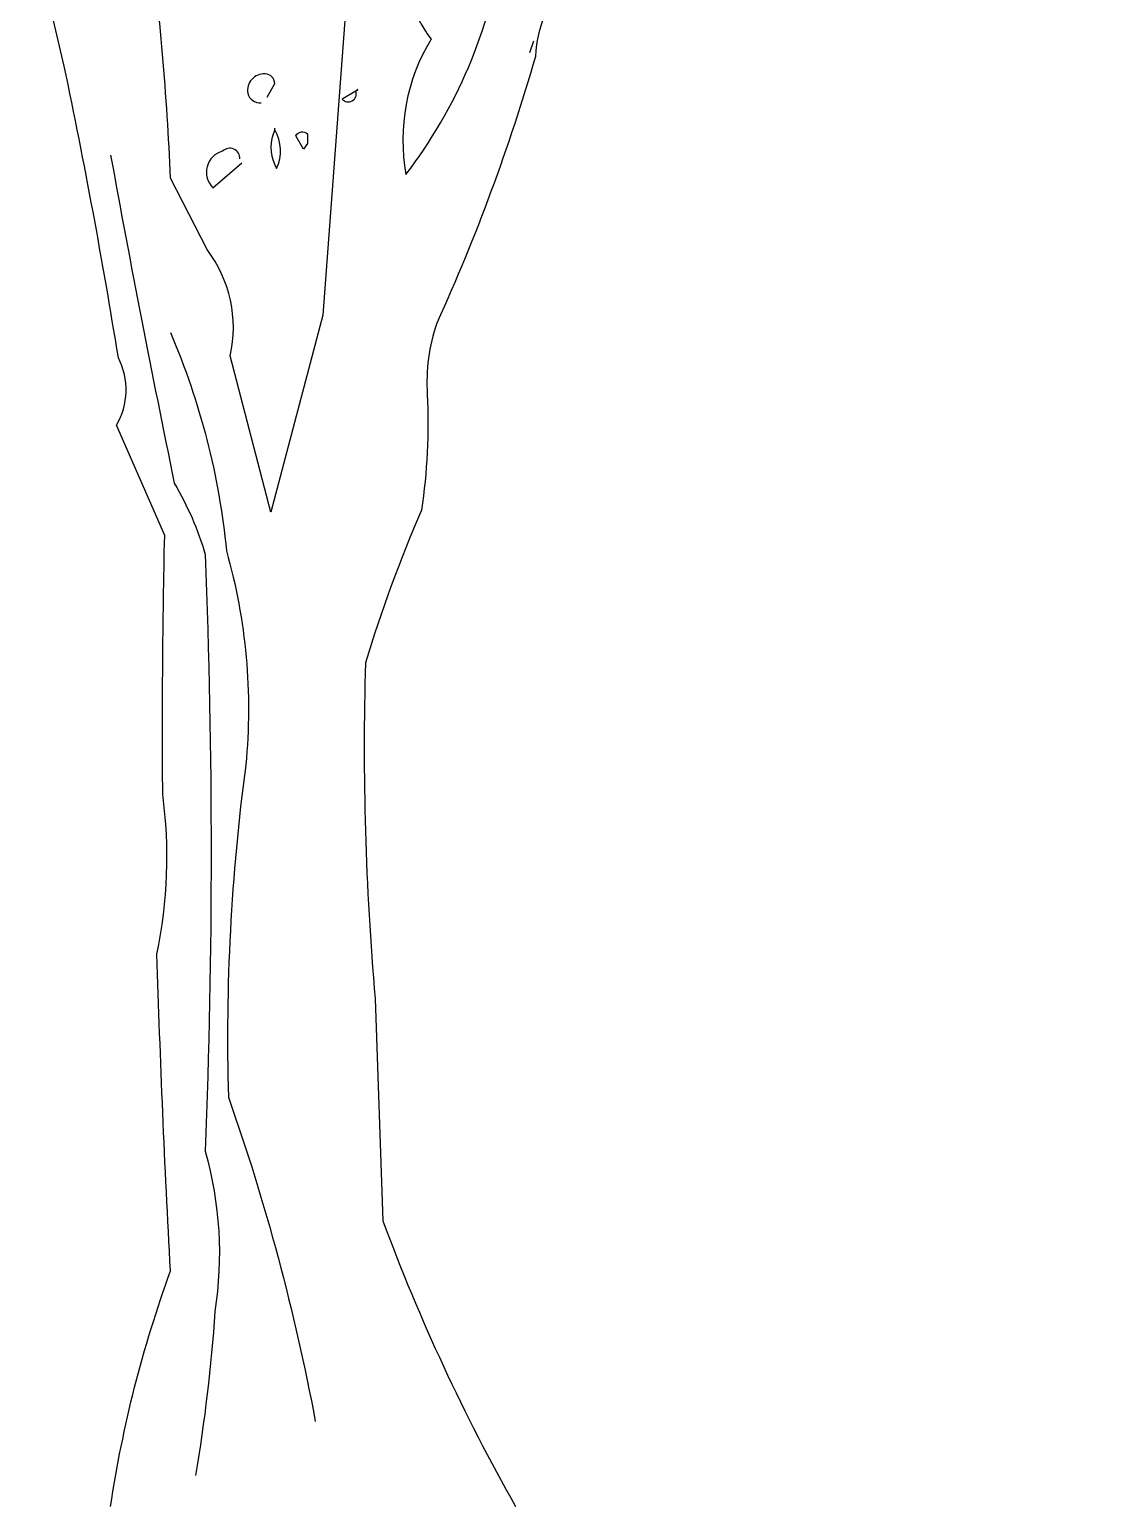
# Model space of a CAD drawing. Header units: millimetres. Extents: x 354.68 to 359.12, y 2583.83 to 2589.83.
# Drawn here: x 356.373 to 358.055, y 2583.831 to 2586.117 of the extents above; entities that cross this region are included whole.
import ezdxf

# ---------------------------------------------------------------- set-up
doc = ezdxf.new("R2010")
doc.units = ezdxf.units.MM
doc.header["$LTSCALE"] = 10
doc.layers.add('Vegetais', color=94, linetype='Continuous')

msp = doc.modelspace()

# ---------------------------------------------------------------- linework, layer by layer
at = {"layer": 'Vegetais', "color": 34}
for points in [[(357.652, 2587.1654), (357.5504, 2587.022, -0.103516), (357.4698, 2586.9861, -0.263885), (357.5474, 2587.1206, 0.184021), (357.5863, 2587.2461, -0.641693), (357.5773, 2587.2819, 0.359894), (357.5295, 2587.2371, -0.041519), (357.2755, 2587.0847, 0.142288), (357.0992, 2586.8845, -0.330444), (357.0813, 2586.78, -0.018387), (356.9827, 2586.3527, 0.308121), (356.9558, 2586.2302, 0.186462), (356.9947, 2586.1017, 0.184647), (356.9558, 2585.8925, 0.124985), (357.1052, 2586.2421, -0.090317), (357.15, 2586.4423, -0.081436), (357.3233, 2586.774, 0.012741), (357.4966, 2586.9562), (357.4996, 2586.9592)], [(358.0554, 2586.9891, 0.087677), (357.7476, 2586.8696, 0.246613), (357.6789, 2586.8457, -0.059418), (357.5235, 2586.7232, 0.132263), (357.3502, 2586.4841, 0.073013), (357.1739, 2586.1465, 0.098373), (357.156, 2586.0748, -0.036575), (357.0036, 2585.6624, 0.099014), (356.9887, 2585.5519, -0.049866), (356.9797, 2585.3726, 0.029373), (356.8931, 2585.1365, 0.029037), (356.908, 2584.6166), (356.92, 2584.273, 0.040506), (357.1255, 2583.8308)], [(356.4986, 2583.8308, -0.050018), (356.5913, 2584.1953, -0.006073), (356.5704, 2584.6853, 0.083801), (356.5793, 2584.9333, -0.007568), (356.5823, 2585.3337), (356.5076, 2585.5041, 0.257843), (356.5106, 2585.6086, 0.011612), (356.4269, 2586.0598), (356.3731, 2586.2899)], [(356.8632, 2586.1584), (356.8273, 2585.6744), (356.7466, 2585.3696), (356.6839, 2585.6116, 0.219635), (356.648, 2585.776), (356.5913, 2585.8865, 0.021927), (356.5584, 2586.269, -0.158203)], [(356.4986, 2585.9224, 0.005661), (356.5972, 2585.4144, -0.062256), (356.6451, 2585.3039, -0.019409), (356.6451, 2584.3806, -0.107346), (356.66, 2584.1325, -0.024567), (356.6301, 2583.8786)], [(356.5913, 2585.6475, -0.076859), (356.6779, 2585.3098, -0.093506), (356.7078, 2584.9782, 0.040573), (356.6809, 2584.4642, -0.038879), (356.8154, 2583.9622)]]:
    msp.add_lwpolyline(points, format="xyb", dxfattribs=at)
at = {"layer": 'Vegetais'}
msp.add_lwpolyline([(357.153, 2586.0987), (357.147, 2586.0808)], dxfattribs=at)
for points in [[(356.7407, 2586.012), (356.7526, 2586.0329, 0.4142), (356.7377, 2586.0479, 0.475433), (356.7108, 2586.018, 0.355026), (356.7317, 2586.0031)], [(356.8781, 2586.021), (356.8572, 2586.009, 0.831802), (356.8781, 2586.021), (356.8811, 2586.024), (356.8781, 2586.021)], [(356.7526, 2585.9612, 0.222214), (356.7526, 2585.9074), (356.7556, 2585.9015, 0.249405), (356.7526, 2585.9612), (356.7526, 2585.9642)], [(356.7974, 2585.9313), (356.7855, 2585.9523, -0.489075), (356.8034, 2585.9553), (356.8034, 2585.9403), (356.7974, 2585.9313)], [(356.6988, 2585.9164, 0.680847), (356.6719, 2585.9284, 0.580322), (356.657, 2585.8716), (356.7018, 2585.9104)]]:
    msp.add_lwpolyline(points, format="xyb", dxfattribs=at)

doc.saveas('drawing.dxf')
